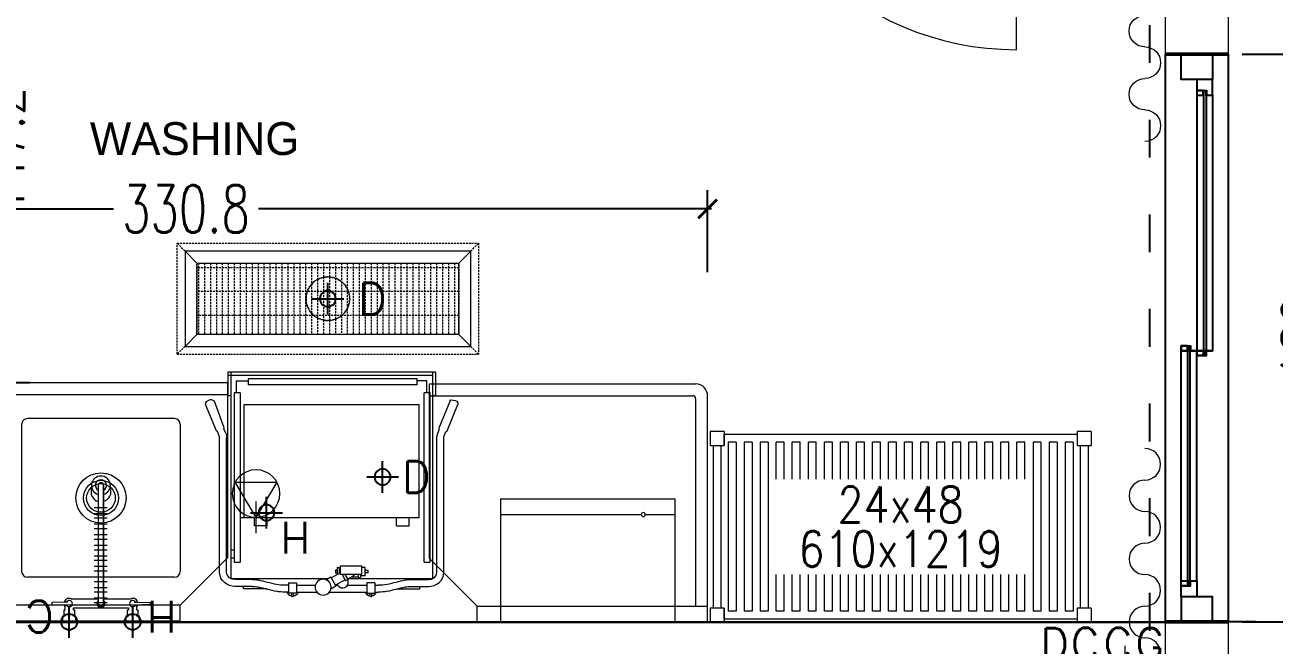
# Model space of a CAD drawing. Header units: centimetres. Extents: x -3207095 to 15275363, y -32656 to 4798027.
# Drawn here: x 685275.2 to 685671.6, y 4438409.3 to 4438606.2 of the extents above; entities that cross this region are included whole.
import ezdxf
from ezdxf.enums import TextEntityAlignment as Align

# ---------------------------------------------------------------- set-up
doc = ezdxf.new("R2010")
doc.units = ezdxf.units.CM
for name, pattern in [('ACAD_ISO03W100', [30, 12, -18]), ('DASHED', [19.05, 12.7, -6.35]), ('DUZ', [500, 500]), ('HIDDEN', [0.375, 0.25, -0.125])]:
    doc.linetypes.add(name, pattern=pattern)
doc.layers.get('0').update_dxf_attribs({"color": 1, "linetype": 'DUZ'})
for name, color, linetype, lineweight in [('0A-WALL', 4, 'Continuous', 30), ('200', 9, 'Continuous', 0), ('201', 2, 'HIDDEN', 9), ('204', 9, 'Continuous', 13), ('206-KCL-DS', 1, 'DASHED', 13), ('350', 3, 'Continuous', 9), ('800', 2, 'Continuous', 15), ('cam', 143, 'Continuous', 20), ('DUV', 220, 'Continuous', 50), ('DUVAR', 7, 'Continuous', 35), ('FE_PERDE', 205, 'Continuous', 15), ('gor25', 142, 'Continuous', 25), ('Ind Dim', 7, 'Continuous', 0), ('IND DUCTO INYECCION', 130, 'Continuous', 0), ('iç duvar', 7, 'Continuous', 50), ('KAPEN', 151, 'Continuous', 9), ('Wall', 7, 'Continuous', 35)]:
    doc.layers.add(name, color=color, linetype=linetype, lineweight=lineweight)
for name, color, linetype in [('1', 250, 'Continuous'), ('204-KCL-SHSIZE-M', 7, 'Continuous'), ('450', 6, 'Continuous'), ('460', 6, 'Continuous'), ('470', 6, 'Continuous'), ('AGAC', 116, 'Continuous'), ('Campana existentes', 6, 'Continuous'), ('DIM', 1, 'DUZ'), ('Leyenda', 7, 'Continuous'), ('PEN', 161, 'Continuous'), ('söve', 26, 'DUZ')]:
    doc.layers.add(name, color=color, linetype=linetype)
doc.styles.add('DIM', font='ROMANSTW.SHX', dxfattribs={"width": 0.7})
doc.styles.add('ROMANS', font='romans.shx')
doc.styles.add('SIMPLEX', font='simplex.shx', dxfattribs={"height": 90})
doc.dimstyles.new('1_100', dxfattribs={"dimtxt": 15, "dimasz": 6, "dimexe": 6, "dimexo": 0, "dimgap": 2, "dimtad": 0, "dimdec": 1, "dimzin": 11, "dimdsep": 46, "dimtxsty": 'DIM', "dimblk": 'ARCHTICK', "dimcen": 3, "dimdle": 1.25, "dimclrt": 2, "dimadec": 0, "dimazin": 0, "dimtfac": 1.25, "dimtdec": 1, "dimtix": 1, "dimtofl": 0, "dimtmove": 1, "dimatfit": 3, "dimldrblk": 'ARCHTICK', "dimfxl": 20, "dimfxlon": 1, "dimtolj": 1, "dimtzin": 0, "dimarcsym": 0})

# ---------------------------------------------------------------- blocks, each defined once
blk = doc.blocks.new('GEN_BLOCK00601')
at = {"linetype": 'Continuous', "ltscale": 50}
for centre, start, end in [((50, 50), 0, 180), ((250, 50), 0, 180), ((450, 50), 0, 180), ((650, 50), 0, 180), ((850, 50), 0, 180), ((150, 50), 180, 0), ((350, 50), 180, 0), ((550, 50), 180, 0), ((750, 50), 180, 0), ((950, 50), 180, 0)]:
    blk.add_arc(centre, 50, start, end, dxfattribs=at)
for tag in ['Sfb', 'FLOOR']:
    blk.add_attdef(tag, (0, 0), '', height=1)
blk = doc.blocks.new('_ArchTick')
at = {"color": 0, "linetype": 'ByBlock', "const_width": 0.15}
blk.add_lwpolyline([(-0.5, -0.5), (0.5, 0.5)], dxfattribs=at)
blk = doc.blocks.new('*D5624')
at = {"layer": 'Defpoints', "color": 0, "linetype": 'Continuous', "lineweight": 5, "transparency": 16777216}
for p in [(685656.79, 4438416.93), (685681.2, 4438416.93), (685656.79, 4438226.93)]:
    blk.add_point(p, dxfattribs=at)
at = {"layer": 'DIM', "color": 0, "linetype": 'Continuous', "lineweight": -2, "transparency": 16777216}
for p, q in [((685661.2, 4438416.93), (685687.2, 4438416.93)), ((685681.2, 4438418.18), (685681.2, 4438336.43)), ((685681.2, 4438225.68), (685681.2, 4438307.43)), ((685661.2, 4438226.93), (685687.2, 4438226.93))]:
    blk.add_line(p, q, dxfattribs=at)
at = {"layer": 'DIM', "color": 0, "linetype": 'Continuous', "lineweight": -2, "transparency": 16777216, "xscale": 6, "yscale": 6, "zscale": 6}
for p, rotation in [((685681.2, 4438416.93), 90), ((685681.2, 4438226.93), 270)]:
    blk.add_blockref('_ArchTick', p, dxfattribs=dict(at, rotation=rotation))
at = {"layer": 'DIM', "color": 2, "linetype": 'Continuous', "lineweight": 5, "transparency": 16777216, "insert": (685681.2, 4438321.93), "char_height": 15, "attachment_point": 5, "rotation": 90, "style": 'DIM'}
blk.add_mtext('\\A1;190', dxfattribs=at)
blk = doc.blocks.new('*D5625')
at = {"layer": 'Defpoints', "color": 0, "linetype": 'Continuous', "lineweight": 5, "transparency": 16777216}
for p in [(685656.79, 4438596.93), (685681.2, 4438596.93), (685656.79, 4438416.93)]:
    blk.add_point(p, dxfattribs=at)
at = {"layer": 'DIM', "color": 0, "linetype": 'Continuous', "lineweight": -2, "transparency": 16777216}
for p, q in [((685681.2, 4438598.18), (685681.2, 4438521.43)), ((685661.2, 4438596.93), (685687.2, 4438596.93)), ((685681.2, 4438415.68), (685681.2, 4438492.43)), ((685661.2, 4438416.93), (685687.2, 4438416.93))]:
    blk.add_line(p, q, dxfattribs=at)
at = {"layer": 'DIM', "color": 0, "linetype": 'Continuous', "lineweight": -2, "transparency": 16777216, "xscale": 6, "yscale": 6, "zscale": 6}
for p, rotation in [((685681.2, 4438596.93), 90), ((685681.2, 4438416.93), 270)]:
    blk.add_blockref('_ArchTick', p, dxfattribs=dict(at, rotation=rotation))
at = {"layer": 'DIM', "color": 2, "linetype": 'Continuous', "lineweight": 5, "transparency": 16777216, "insert": (685681.2, 4438506.93), "char_height": 15, "attachment_point": 5, "rotation": 90, "style": 'DIM'}
blk.add_mtext('\\A1;180', dxfattribs=at)
blk = doc.blocks.new('*D5626')
at = {"layer": 'Defpoints', "color": 0, "linetype": 'Continuous', "lineweight": 5, "transparency": 16777216}
for p in [(685656.79, 4439756.93), (685681.25, 4439756.93), (685656.79, 4438596.93)]:
    blk.add_point(p, dxfattribs=at)
at = {"layer": 'DIM', "color": 0, "linetype": 'Continuous', "lineweight": -2, "transparency": 16777216}
for p, q in [((685661.25, 4439756.93), (685687.25, 4439756.93)), ((685681.25, 4439758.18), (685681.25, 4439195.43)), ((685681.25, 4438595.68), (685681.25, 4439158.43)), ((685661.25, 4438596.93), (685687.25, 4438596.93))]:
    blk.add_line(p, q, dxfattribs=at)
at = {"layer": 'DIM', "color": 0, "linetype": 'Continuous', "lineweight": -2, "transparency": 16777216, "xscale": 6, "yscale": 6, "zscale": 6}
for p, rotation in [((685681.25, 4439756.93), 90), ((685681.25, 4438596.93), 270)]:
    blk.add_blockref('_ArchTick', p, dxfattribs=dict(at, rotation=rotation))
at = {"layer": 'DIM', "color": 2, "linetype": 'Continuous', "lineweight": 5, "transparency": 16777216, "insert": (685681.25, 4439176.93), "char_height": 15, "attachment_point": 5, "rotation": 90, "style": 'DIM'}
blk.add_mtext('\\A1;1160', dxfattribs=at)
blk = doc.blocks.new('*D5819')
at = {"layer": 'Defpoints', "color": 0, "linetype": 'Continuous', "lineweight": 5, "transparency": 16777216}
for p in [(691256.93, 4438668.74), (0, 4437978.74), (691238.54, 4437978.74)]:
    blk.add_point(p, dxfattribs=at)
at = {"layer": 'DIM', "color": 0, "linetype": 'Continuous', "lineweight": -2, "transparency": 16777216}
for p, q in [((691238.54, 4438669.99), (691238.54, 4438339.24)), ((691256.93, 4438668.74), (691232.54, 4438668.74)), ((691238.54, 4437977.49), (691238.54, 4438308.24)), ((691218.54, 4437978.74), (691244.54, 4437978.74))]:
    blk.add_line(p, q, dxfattribs=at)
at = {"layer": 'DIM', "color": 0, "linetype": 'Continuous', "lineweight": -2, "transparency": 16777216, "xscale": 6, "yscale": 6, "zscale": 6}
for p, rotation in [((691238.54, 4438668.74), 90), ((691238.54, 4437978.74), 270)]:
    blk.add_blockref('_ArchTick', p, dxfattribs=dict(at, rotation=rotation))
at = {"layer": 'DIM', "color": 2, "linetype": 'Continuous', "lineweight": 5, "transparency": 16777216, "insert": (691238.54, 4438323.74), "char_height": 15, "attachment_point": 5, "rotation": 90, "style": 'DIM'}
blk.add_mtext('\\A1;690', dxfattribs=at)
blk = doc.blocks.new('K210')
for p, q in [((0.04, 0.985), (0.04, 0.032)), ((0.96, 0.032), (0.96, 0.065)), ((0.04, 0.032), (0.047, 0.032)), ((0.047, 0.032), (0.047, 0.022)), ((0.047, 0.022), (0.953, 0.022)), ((0.953, 0.032), (0.96, 0.032)), ((0.953, 0.022), (0.953, 0.032))]:
    blk.add_line(p, q)
for points in [[(-0.02, 0.03), (-0.02, 0.045), (0.03, 0.045), (0.03, 0.03)], [(0.04, 0.065), (0.96, 0.065)], [(1.02, 0.03), (1.02, 0.045), (0.97, 0.045), (0.97, 0.03)], [(0.02, -0.19), (0, -0.19), (0.02, -0.01), (0, -0.01)], [(0.98, -0.19), (1, -0.19), (0.98, -0.01), (1, -0.01)], [(-0.02, -0.23), (-0.02, -0.245), (0.03, -0.245), (0.03, -0.23)], [(1.02, -0.23), (1.02, -0.245), (0.97, -0.245), (0.97, -0.23)]]:
    blk.add_lwpolyline(points)
for points in [[(0.02, 0.03), (0.045, 0.03), (0.045, 0.02), (0.06, 0.02), (0.06, -0.23), (0.02, -0.23)], [(0.98, 0.03), (0.955, 0.03), (0.955, 0.02), (0.94, 0.02), (0.94, -0.23), (0.98, -0.23)]]:
    blk.add_lwpolyline(points, close=True)
blk.add_arc((0.04, 0.065), 0.92, 0, 90)
blk = doc.blocks.new('LXA013P')
at = {"layer": '200'}
for p, q in [((1.97, -2.56), (39.84, -2.56)), ((1.97, -35.04), (1.97, -2.56)), ((39.84, -2.56), (39.84, -35.04)), ((39.84, -32.65), (1.97, -32.65)), ((26.06, -32.65), (26.06, -35.04)), ((39.84, -35.04), (1.97, -35.04)), ((23.07, -35.04), (23.07, -37.39)), ((25.43, -37.39), (25.43, -35.04)), ((29.69, -35.04), (29.69, -35.26)), ((29.69, -35.26), (34.58, -35.26)), ((30.87, -35.26), (30.87, -35.8)), ((33.36, -35.8), (30.87, -35.8)), ((33.36, -35.26), (33.36, -35.8)), ((34.58, -35.26), (34.58, -35.04)), ((23.07, -37.39), (25.43, -37.39))]:
    blk.add_line(p, q, dxfattribs=at)
at = {"layer": '204'}
for p, q in [((37.56, -0.98), (31.65, -0.98)), ((31.65, -0.98), (31.65, -2.56)), ((37.56, -2.56), (37.56, -0.98)), ((25.35, -2.56), (25.35, -1.76)), ((25.35, -1.76), (27.72, -1.76)), ((27.72, -1.76), (27.72, -2.56))]:
    blk.add_line(p, q, dxfattribs=at)
for centre in [(38.07, -6.69), (35.79, -10.81), (33.23, -26.44)]:
    blk.add_circle(centre, 1.18, dxfattribs=at)
at = {"layer": '206-KCL-DS'}
blk.add_line((1.97, -57.26), (1.97, -35.04), dxfattribs=at)
blk.add_arc((0.53, -31.52), 25.78, 273.205, 352.1589, dxfattribs=at)
at = {"layer": '350'}
for p, q in [((37.74, 2.44), (37.74, -1.56)), ((37.74, 0.44), (35.11, -4)), ((35.74, 0.44), (39.74, 0.44)), ((37.74, 0.44), (40.38, -4)), ((35.11, -4), (40.38, -4))]:
    blk.add_line(p, q, dxfattribs=at)
blk.add_circle((37.74, -2.56), 3, dxfattribs=at)
at = {"layer": '450'}
for p, q in [((32.54, -0.56), (32.54, -4.56)), ((35.64, -0.56), (35.64, -4.56)), ((30.54, -2.56), (34.54, -2.56)), ((33.64, -2.56), (37.64, -2.56))]:
    blk.add_line(p, q, dxfattribs=at)
for centre in [(32.54, -2.56), (35.64, -2.56)]:
    blk.add_circle(centre, 1, dxfattribs=at)
at = {"layer": '460'}
for p, q in [((37.74, -0.56), (37.74, -4.56)), ((35.74, -2.56), (39.74, -2.56))]:
    blk.add_line(p, q, dxfattribs=at)
blk.add_circle((37.74, -2.56), 1, dxfattribs=at)
at = {"layer": '470'}
for p, q in [((29.74, -0.56), (29.74, -4.56)), ((27.74, -2.56), (31.74, -2.56))]:
    blk.add_line(p, q, dxfattribs=at)
blk.add_circle((29.74, -2.56), 1, dxfattribs=at)
at = {"layer": '450', "style": 'SIMPLEX'}
for p in [(30.9, 0.68), (35.04, 0.68)]:
    blk.add_text('C', height=4, dxfattribs=at).set_placement(p)
at = {"layer": '460', "style": 'SIMPLEX'}
blk.add_text('G', height=4, dxfattribs=at).set_placement((39.06, 0.66))
at = {"layer": '470', "style": 'SIMPLEX'}
blk.add_text('D', height=4, dxfattribs=at).set_placement((27.07, 0.67))
blk = doc.blocks.new('ADK0343P')
at = {"layer": '200'}
for p, q in [((0, 0), (29.03, 0)), ((0, 0), (0, -28.5)), ((29.03, 0), (29.03, -2)), ((29.03, -2), (0, -2)), ((1.5, -2), (1.5, -28.13)), ((35.03, -8), (29.03, -2)), ((35.03, -8), (35.03, -30)), ((35.03, -28.5), (1.88, -28.5)), ((35.03, -30), (1.5, -30))]:
    blk.add_line(p, q, dxfattribs=at)
for centre, radius in [((1.88, -28.13), 0.375), ((1.5, -28.5), 1.5)]:
    blk.add_arc(centre, radius, 180, 270, dxfattribs=at)
blk = doc.blocks.new('ADK0468P')
at = {"layer": '200'}
for p, q in [((6, 0), (6, -2)), ((71.03, 0), (6, 0)), ((71.03, 0), (71.03, -28.5)), ((0, -8), (6, -2)), ((6, -2), (71.03, -2)), ((69.53, -2), (69.53, -28.13)), ((6, -24.75), (6, -6.25)), ((6.75, -5.5), (25.25, -5.5)), ((26, -24.75), (26, -6.25)), ((0, -8), (0, -30)), ((6.75, -25.5), (25.25, -25.5)), ((0, -28.5), (69.15, -28.5)), ((0, -30), (69.53, -30))]:
    blk.add_line(p, q, dxfattribs=at)
for radius in [3.16, 2.22, 1.81]:
    blk.add_circle((16, -15.5), radius, dxfattribs=at)
for centre, radius, start, end in [((6.75, -6.25), 0.75, 90, 180), ((25.25, -6.25), 0.75, 0, 90), ((6.75, -24.75), 0.75, 180, 270), ((25.25, -24.75), 0.75, 270, 0), ((69.15, -28.13), 0.375, 270, 360), ((69.53, -28.5), 1.5, 270, 360)]:
    blk.add_arc(centre, radius, start, end, dxfattribs=at)
blk = doc.blocks.new('CIK050P')
at = {"layer": '200'}
for p, q in [((5.93, -4.73), (3.72, -4.73)), ((7.72, -4.41), (4.8, -4.41)), ((4.8, -4.41), (4.8, -4.6)), ((4.8, -4.6), (4.8, -4.73)), ((10.47, -4), (10.01, -4)), ((11.47, -3.89), (10.47, -3.89)), ((10.47, -5.17), (10.47, -3.89)), ((10.87, -3.51), (10.87, -3.89)), ((11.07, -3.51), (11.07, -3.89)), ((11.47, -5.17), (11.47, -3.89)), ((11.47, -4), (14.04, -4)), ((15.59, -4), (20.35, -4)), ((15.8, -4.43), (16.44, -4.79)), ((20.35, -5.17), (20.35, -3.89)), ((20.35, -3.89), (21.35, -3.89)), ((20.75, -3.51), (20.75, -3.89)), ((20.95, -3.51), (20.95, -3.89)), ((21.35, -5.17), (21.35, -3.89)), ((21.35, -4), (21.81, -4)), ((24.1, -4.41), (27.02, -4.41)), ((25.88, -4.73), (28.1, -4.73)), ((27.02, -4.41), (27.02, -4.6)), ((27.02, -4.6), (27.02, -4.73)), ((3.19, -31.71), (3.19, -5.71)), ((3.19, -5.71), (15.43, -5.71)), ((5.93, -5.6), (3.72, -5.6)), ((10.47, -4.88), (10.01, -4.88)), ((10.47, -5.17), (11.47, -5.17)), ((11.47, -4.88), (13.85, -4.88)), ((17.59, -5.56), (16.38, -4.9)), ((16.4, -4.88), (16.67, -4.88)), ((17.92, -5.58), (17.66, -5.44)), ((17.86, -4.88), (20.35, -4.88)), ((17.92, -5.66), (17.92, -5.15)), ((18.01, -5.71), (28.61, -5.71)), ((21.35, -5.17), (20.35, -5.17)), ((21.35, -4.88), (21.81, -4.88)), ((25.88, -5.6), (28.1, -5.6)), ((28.62, -31.71), (28.62, -5.72)), ((1.78, -6.49), (1.78, -23.58)), ((2.66, -6.51), (2.66, -23.43)), ((29.16, -6.51), (29.16, -23.43)), ((30.03, -6.49), (30.03, -23.58)), ((1.78, -23.58), (1.51, -24.23)), ((30.03, -23.58), (30.3, -24.23)), ((1.37, -24.32), (0, -27.64)), ((2.36, -24.73), (1.12, -28.05)), ((1.51, -24.23), (1.37, -24.32)), ((2.54, -24.05), (2.32, -24.57)), ((2.32, -24.57), (2.36, -24.73)), ((29.28, -24.05), (29.5, -24.57)), ((29.5, -24.57), (29.46, -24.73)), ((29.46, -24.73), (30.82, -28.05)), ((30.31, -24.23), (30.45, -24.32)), ((30.45, -24.32), (31.82, -27.64)), ((0, -27.64), (0, -27.65)), ((1.12, -28.05), (1.11, -28.06)), ((30.82, -28.05), (30.83, -28.06)), ((31.82, -27.64), (31.82, -27.65)), ((2.82, -31.71), (2.82, -28.75)), ((3.19, -28.75), (2.82, -28.75)), ((28.97, -28.75), (28.62, -28.75)), ((28.97, -31.71), (28.97, -28.75)), ((28.97, -31.71), (2.82, -31.71))]:
    blk.add_line(p, q, dxfattribs=at)
at = {"layer": '200', "flags": 128}
for points in [[(3.72, -4.73), (3.36, -4.76), (3.01, -4.85), (2.68, -5), (2.39, -5.21), (2.14, -5.47), (1.95, -5.78), (1.83, -6.12), (1.78, -6.48)], [(3.72, -5.6), (3.34, -5.66), (3.01, -5.83), (2.76, -6.12), (2.68, -6.3), (2.66, -6.49)], [(2.54, -24.05), (2.63, -23.75), (2.66, -23.43)], [(29.16, -23.43), (29.19, -23.75), (29.28, -24.05)], [(31.23, -28.2), (31.45, -28.15), (31.66, -28.05), (31.81, -27.88), (31.82, -27.65)]]:
    blk.add_lwpolyline(points, dxfattribs=at)
at = {"layer": '200', "extrusion": (0, 0, -1), "flags": 128}
for points in [[(-28.1, -4.73), (-28.46, -4.76), (-28.81, -4.85), (-29.14, -5), (-29.43, -5.21), (-29.68, -5.47), (-29.87, -5.78), (-29.99, -6.12), (-30.03, -6.48)], [(-28.1, -5.6), (-28.47, -5.66), (-28.81, -5.83), (-29.06, -6.12), (-29.13, -6.3), (-29.16, -6.49)], [(-0.44, -28.2), (-0.1, -28), (0, -27.84), (0, -27.65)], [(-1.11, -28.06), (-0.8, -28.22), (-0.61, -28.23), (-0.44, -28.2)], [(-30.83, -28.06), (-30.89, -28.13), (-30.8, -28.16), (-30.77, -28.17), (-30.8, -28.19), (-30.88, -28.22), (-31.23, -28.2)]]:
    blk.add_lwpolyline(points, dxfattribs=at)
at = {"layer": '200'}
blk.add_circle((14.82, -4.63), 1, dxfattribs=at)
for centre, radius, start, end in [((3.72, -6.85), 2.13, 90, 90.142), ((5.95, -0.54), 4.18, 269.7617, 279.183), ((-45.73, 217.98), 228.72, 283.2309, 283.8282), ((9.97, -8.68), 4.68, 89.5199, 102.7011), ((10.98, -4.18), 0.703, 98.3994, 165.268), ((9.08, 1.61), 5.38, 289.2802, 289.571), ((10.97, -3.51), 0.099, 0, 180), ((10.98, -4.18), 0.703, 14.732, 82.2084), ((17.27, -5.15), 0.656, 0, 168.9727), ((20.84, -4.18), 0.703, 97.7916, 165.268), ((20.85, -3.51), 0.099, 0, 180), ((22.73, 1.61), 5.38, 250.429, 250.7198), ((20.84, -4.18), 0.703, 14.732, 81.6006), ((21.85, -8.68), 4.68, 77.2989, 90.4801), ((77.55, 217.98), 228.72, 256.1718, 256.7691), ((25.87, -0.54), 4.18, 260.817, 270.2383), ((28.1, -6.85), 2.13, 89.858, 90), ((5.95, -1.42), 4.18, 269.7617, 279.183), ((-45.73, 217.1), 228.72, 283.2309, 283.8282), ((9.97, -9.55), 4.68, 89.5199, 102.7011), ((21.85, -9.55), 4.68, 77.2989, 90.4801), ((77.55, 217.1), 228.72, 256.1718, 256.7691), ((25.87, -1.42), 4.18, 260.817, 270.2383), ((28.45, -6.49), 1.59, 0, 0.2832)]:
    blk.add_arc(centre, radius, start, end, dxfattribs=at)
at = {"layer": '204'}
for p, q in [((15.16, -5.56), (15.81, -5.92)), ((16.44, -4.79), (15.81, -5.92)), ((17.03, -6.45), (15.87, -5.81)), ((16.61, -7.1), (16.61, -6.22)), ((19.7, -6.22), (17.03, -6.22)), ((17.03, -6.22), (17.03, -7.32)), ((17.22, -6.22), (17.66, -5.44)), ((17.56, -6.22), (17.92, -5.58)), ((18.65, -6.07), (17.88, -5.64)), ((19.25, -5.91), (18.37, -5.91)), ((19.25, -5.84), (19.55, -5.84)), ((19.25, -6.22), (19.25, -5.84)), ((19.55, -6.22), (19.55, -5.84)), ((20.14, -6.07), (19.55, -6.07)), ((19.7, -6.22), (19.7, -7.32)), ((20.14, -6.07), (20.14, -7.12)), ((3.61, -29.11), (3.61, -7.8)), ((3.61, -7.8), (4.37, -7.8)), ((4.37, -29.11), (4.37, -7.8)), ((16.61, -6.41), (16.39, -6.41)), ((16.39, -6.78), (16.39, -6.41)), ((16.61, -6.78), (16.39, -6.78)), ((16.61, -7.1), (16.86, -7.1)), ((16.86, -7.1), (16.86, -6.36)), ((16.86, -7), (17.03, -7)), ((17.03, -7.32), (19.7, -7.32)), ((20.14, -7.12), (19.7, -7.12)), ((20.5, -6.44), (20.14, -6.44)), ((20.5, -6.75), (20.14, -6.75)), ((20.5, -6.44), (20.5, -6.75)), ((27.54, -7.8), (27.54, -29.11)), ((27.54, -7.8), (28.31, -7.8)), ((28.31, -7.8), (28.31, -29.11)), ((3.19, -8.33), (3.61, -8.33)), ((3.19, -9.33), (3.61, -9.33)), ((7.77, -12.36), (6.16, -12.36)), ((6.16, -12.36), (6.16, -13.42)), ((7.77, -12.36), (7.77, -13.42)), ((24.05, -12.36), (24.05, -13.42)), ((24.05, -12.36), (25.66, -12.36)), ((25.66, -12.36), (25.66, -13.42)), ((4.87, -13.42), (4.87, -27.67)), ((4.87, -13.42), (26.94, -13.42)), ((26.94, -13.42), (26.94, -27.67)), ((4.87, -27.67), (26.94, -27.67)), ((4.37, -29.11), (3.61, -29.11)), ((3.86, -30.63), (3.86, -29.11)), ((28.31, -29.11), (27.54, -29.11)), ((27.91, -29.11), (27.91, -30.63)), ((28.62, -31.3), (2.82, -31.3)), ((3.86, -30.63), (5.38, -30.63)), ((26.66, -30.12), (5.38, -30.12)), ((5.38, -30.89), (5.38, -30.12)), ((26.66, -30.89), (5.38, -30.89)), ((26.66, -30.12), (26.66, -30.89)), ((27.91, -30.63), (26.66, -30.63))]:
    blk.add_line(p, q, dxfattribs=at)
blk.add_arc((18.36, -6.6), 0.6, 38.7297, 60.9498, dxfattribs=at)
at = {"layer": '350'}
for p, q in [((6.37, -11.42), (6.37, -15.42)), ((6.37, -13.42), (3.74, -17.86)), ((4.37, -13.42), (8.37, -13.42)), ((6.37, -13.42), (9.01, -17.86)), ((3.74, -17.86), (9.01, -17.86))]:
    blk.add_line(p, q, dxfattribs=at)
blk.add_circle((6.37, -16.42), 3, dxfattribs=at)
at = {"layer": '450'}
for p, q in [((7.69, -12.02), (7.69, -16.02)), ((5.69, -14.02), (9.69, -14.02))]:
    blk.add_line(p, q, dxfattribs=at)
blk.add_circle((7.69, -14.02), 1, dxfattribs=at)
at = {"layer": '470'}
for p, q in [((22.32, -16.52), (22.32, -20.52)), ((20.32, -18.52), (24.32, -18.52))]:
    blk.add_line(p, q, dxfattribs=at)
blk.add_circle((22.32, -18.52), 1, dxfattribs=at)
at = {"layer": '450', "style": 'SIMPLEX'}
blk.add_text('H', height=4, dxfattribs=at).set_placement((9.42, -12.88))
at = {"layer": '470', "style": 'SIMPLEX'}
blk.add_text('D', height=4, dxfattribs=at).set_placement((24.78, -20.52))
blk = doc.blocks.new('ADA233P')
at = {"layer": '200'}
for p, q in [((0, 0), (22, 0)), ((22, -15.5), (22, 0)), ((0, -15.5), (0, 0)), ((0, -13.5), (17.75, -13.5)), ((18.25, -13.5), (22, -13.5)), ((0, -15.5), (22, -15.5))]:
    blk.add_line(p, q, dxfattribs=at)
blk.add_circle((18, -13.5), 0.25, dxfattribs=at)
blk = doc.blocks.new('TSR0092P')
at = {"layer": '200'}
for p, q in [((3.21, 0), (1.21, 0)), ((1.21, 0), (1.21, -0.05)), ((11.21, 0), (9.21, 0)), ((11.21, -0.05), (11.21, 0)), ((1.21, -0.05), (1.36, -0.11)), ((1.36, -0.11), (1.36, -0.71)), ((1.36, -0.71), (1.67, -0.71)), ((1.67, -0.83), (1.52, -0.83)), ((1.52, -0.83), (1.52, -1.48)), ((1.52, -1.48), (1.67, -1.48)), ((1.67, -0.71), (1.67, -0.83)), ((1.67, -1.48), (1.67, -1.92)), ((2.75, -0.83), (2.75, -0.71)), ((2.75, -0.71), (3.06, -0.71)), ((2.89, -0.83), (2.75, -0.83)), ((2.75, -1.78), (2.75, -1.48)), ((2.75, -1.48), (2.89, -1.48)), ((2.89, -1.48), (2.89, -0.83)), ((3.06, -0.11), (3.21, -0.05)), ((3.06, -0.71), (3.06, -0.11)), ((3.21, -0.05), (3.21, 0)), ((9.21, 0), (9.21, -0.05)), ((9.21, -0.05), (9.36, -0.11)), ((9.36, -0.11), (9.36, -0.71)), ((9.36, -0.71), (9.67, -0.71)), ((9.67, -0.83), (9.52, -0.83)), ((9.52, -0.83), (9.52, -1.48)), ((9.52, -1.48), (9.67, -1.48)), ((9.67, -0.71), (9.67, -0.83)), ((9.67, -1.48), (9.67, -1.78)), ((10.75, -0.83), (10.75, -0.71)), ((10.75, -0.71), (11.06, -0.71)), ((10.89, -0.83), (10.75, -0.83)), ((10.75, -1.92), (10.75, -1.48)), ((10.75, -1.48), (10.89, -1.48)), ((10.89, -1.48), (10.89, -0.83)), ((11.06, -0.11), (11.21, -0.05)), ((11.06, -0.71), (11.06, -0.11)), ((0, -2.18), (1.86, -2.11)), ((0, -2.31), (0, -2.18)), ((0, -2.44), (0, -2.31)), ((1.86, -2.51), (0, -2.44)), ((1.6, -2.11), (2.02, -2.11)), ((2.02, -2.51), (1.6, -2.51)), ((2.59, -2.85), (5.87, -2.85)), ((9.67, -1.78), (2.75, -1.78)), ((7.06, -2.45), (5.41, -2.45)), ((7.06, -3.03), (5.41, -3.03)), ((5.87, -2.31), (5.87, -17.21)), ((5.87, -17.21), (5.87, -2.31)), ((6.55, -17.21), (6.55, -2.31)), ((6.55, -17.21), (6.55, -2.31)), ((6.55, -2.85), (9.82, -2.85)), ((10.82, -2.11), (10.4, -2.11)), ((10.4, -2.51), (10.82, -2.51)), ((12.42, -2.18), (10.55, -2.11)), ((10.55, -2.51), (12.42, -2.44)), ((12.42, -2.31), (12.42, -2.18)), ((12.42, -2.44), (12.42, -2.31)), ((7.06, -3.78), (5.41, -3.78)), ((7.06, -4.36), (5.41, -4.36)), ((7.06, -5.11), (5.41, -5.11)), ((7.06, -5.69), (5.41, -5.69)), ((7.06, -6.44), (5.41, -6.44)), ((7.06, -7.02), (5.41, -7.02)), ((7.06, -7.77), (5.41, -7.77)), ((7.06, -8.35), (5.41, -8.35)), ((7.06, -9.1), (5.41, -9.1)), ((7.06, -9.69), (5.41, -9.69)), ((7.06, -10.44), (5.41, -10.44)), ((7.06, -11.02), (5.41, -11.02)), ((7.06, -11.77), (5.41, -11.77)), ((7.06, -12.35), (5.41, -12.35)), ((7.06, -13.1), (5.41, -13.1)), ((7.06, -13.68), (5.41, -13.68)), ((7.06, -14.43), (5.41, -14.43))]:
    blk.add_line(p, q, dxfattribs=at)
for centre, radius, start, end in [((2.21, -2.31), 0.662, 144.2093, 163.3918), ((2.21, -2.31), 0.662, 196.6073, 305.6345), ((2.21, -2.31), 0.4, 209.9059, 150.0941), ((6.21, -2.31), 0.5, 360, 218.3705), ((6.21, -2.31), 0.34, 0, 180), ((6.21, -2.31), 0.34, 0, 180), ((6.21, -2.31), 0.5, 321.442, 360), ((10.21, -2.31), 0.4, 29.9059, 330.0941), ((10.21, -2.31), 0.662, 234.3655, 343.3927), ((10.21, -2.31), 0.662, 16.6082, 35.7907), ((6.17, -16.4), 1.22, 104.3022, 203.9978), ((6.16, -16.41), 1.3, 337.7338, 72.5203), ((6.21, -17.2), 1.19, 106.6032, 73.436), ((6.21, -17.21), 0.698, 119.1673, 270), ((6.21, -17.21), 0.34, 180, 360), ((6.21, -17.21), 0.34, 180, 360), ((6.21, -17.21), 0.698, 270, 60.9061)]:
    blk.add_arc(centre, radius, start, end, dxfattribs=at)
at = {"layer": '450'}
for p, q in [((2.21, 2), (2.21, -2)), ((10.21, 2), (10.21, -2)), ((4.21, 0), (0.21, 0)), ((8.21, 0), (12.21, 0))]:
    blk.add_line(p, q, dxfattribs=at)
for centre in [(2.21, 0), (10.21, 0)]:
    blk.add_circle(centre, 1, dxfattribs=at)
at = {"layer": '450', "style": 'SIMPLEX', "oblique": -180, "text_generation_flag": 4}
blk.add_text('H', height=4, rotation=180, dxfattribs=at).set_placement((0.45, -2.67))
at = {"layer": '450', "style": 'SIMPLEX'}
blk.add_text('C', height=4, dxfattribs=at).set_placement((12.16, -2.67))
blk = doc.blocks.new('MEH504P')
at = {"layer": '200'}
for p, q in [((1, -13), (1, -1)), ((1, -1), (37, -1)), ((2.5, -2.5), (1, -1)), ((37, -1), (35.5, -2.5)), ((37, -1), (37, -13)), ((2.5, -11.5), (2.5, -2.5)), ((35.5, -2.5), (2.5, -2.5)), ((35.5, -2.5), (35.5, -11.5)), ((1, -13), (2.5, -11.5)), ((2.5, -11.5), (35.5, -11.5)), ((37, -13), (35.5, -11.5)), ((37, -13), (1, -13))]:
    blk.add_line(p, q, dxfattribs=at)
at = {"layer": '201'}
for p, q in [((0, 0), (0, -14)), ((0, 0), (38, 0)), ((1, -1), (0, 0)), ((37, -1), (38, 0)), ((38, -14), (38, 0)), ((2.7, -11.5), (2.7, -2.5)), ((3.45, -11.5), (3.45, -2.5)), ((4.2, -11.5), (4.2, -2.5)), ((4.95, -11.5), (4.95, -2.5)), ((5.7, -11.5), (5.7, -2.5)), ((6.45, -11.5), (6.45, -2.5)), ((7.2, -11.5), (7.2, -2.5)), ((7.95, -11.5), (7.95, -2.5)), ((8.7, -11.5), (8.7, -2.5)), ((9.45, -11.5), (9.45, -2.5)), ((10.2, -11.5), (10.2, -2.5)), ((10.95, -11.5), (10.95, -2.5)), ((11.7, -11.5), (11.7, -2.5)), ((12.45, -11.5), (12.45, -2.5)), ((13.2, -11.5), (13.2, -2.5)), ((13.95, -11.5), (13.95, -2.5)), ((14.7, -11.5), (14.7, -2.5)), ((15.45, -11.5), (15.45, -2.5)), ((16.2, -11.5), (16.2, -2.5)), ((16.95, -5.16), (16.95, -2.5)), ((17.7, -4.57), (17.7, -2.5)), ((18.45, -4.3), (18.45, -2.5)), ((19.2, -4.26), (19.2, -2.5)), ((19.95, -4.42), (19.95, -2.5)), ((20.7, -4.84), (20.7, -2.5)), ((21.45, -5.76), (21.45, -2.5)), ((22.2, -11.5), (22.2, -2.5)), ((22.95, -11.5), (22.95, -2.5)), ((23.7, -11.5), (23.7, -2.5)), ((24.45, -11.5), (24.45, -2.5)), ((25.2, -11.5), (25.2, -2.5)), ((25.95, -11.5), (25.95, -2.5)), ((26.7, -11.5), (26.7, -2.5)), ((27.45, -11.5), (27.45, -2.5)), ((28.2, -11.5), (28.2, -2.5)), ((28.95, -11.5), (28.95, -2.5)), ((29.7, -11.5), (29.7, -2.5)), ((30.45, -11.5), (30.45, -2.5)), ((31.2, -11.5), (31.2, -2.5)), ((31.95, -11.5), (31.95, -2.5)), ((32.7, -11.5), (32.7, -2.5)), ((33.45, -11.5), (33.45, -2.5)), ((34.2, -11.5), (34.2, -2.5)), ((34.95, -11.5), (34.95, -2.5)), ((17.7, -9.43), (17.7, -4.57)), ((18.45, -9.7), (18.45, -4.3)), ((19.2, -9.74), (19.2, -4.26)), ((19.95, -9.58), (19.95, -4.42)), ((17.23, -4.9), (2.5, -4.9)), ((16.95, -8.84), (16.95, -5.16)), ((20.77, -4.9), (17.23, -4.9)), ((20.7, -9.16), (20.7, -4.84)), ((35.5, -4.9), (20.77, -4.9)), ((21.45, -8.24), (21.45, -5.76)), ((16.4, -7.9), (2.5, -7.9)), ((21.6, -7.9), (16.4, -7.9)), ((16.95, -11.5), (16.95, -8.84)), ((17.7, -11.5), (17.7, -9.43)), ((20.7, -11.5), (20.7, -9.16)), ((21.45, -11.5), (21.45, -8.24)), ((35.5, -7.9), (21.6, -7.9)), ((35.5, -10.9), (2.5, -10.9)), ((18.45, -11.5), (18.45, -9.7)), ((19.2, -11.5), (19.2, -9.74)), ((19.95, -11.5), (19.95, -9.58)), ((1, -13), (0, -14)), ((0, -14), (38, -14)), ((37, -13), (38, -14))]:
    blk.add_line(p, q, dxfattribs=at)
at = {"layer": '201', "lineweight": 0}
for p, q in [((35.5, -2.5), (2.5, -2.5)), ((2.5, -2.5), (2.5, -11.5)), ((35.5, -11.5), (35.5, -2.5)), ((2.5, -11.5), (35.5, -11.5))]:
    blk.add_line(p, q, dxfattribs=at)
at = {"layer": '201'}
blk.add_circle((19, -7), 2.75, dxfattribs=at)
at = {"layer": '201', "lineweight": 0}
for start, end in [(0, 180), (0, 180), (180, 0), (180, 0)]:
    blk.add_arc((19, -7), 2.75, start, end, dxfattribs=at)
at = {"layer": '470'}
for p, q in [((19, -5), (19, -9)), ((17, -7), (21, -7))]:
    blk.add_line(p, q, dxfattribs=at)
blk.add_circle((19, -7), 1, dxfattribs=at)
at = {"layer": '470', "style": 'SIMPLEX'}
blk.add_text('D', height=4, dxfattribs=at).set_placement((22.79, -9))
blk = doc.blocks.new('CBS1499P')
at = {"layer": '200'}
for p, q in [((0, 0), (0, -1.75)), ((1.75, 0), (0, 0)), ((1.75, 0), (1.75, -1.75)), ((46.25, 0), (46.25, -1.75)), ((48, 0), (46.25, 0)), ((48, 0), (48, -1.75)), ((1.75, -1.75), (1.75, -0.341)), ((1.75, -0.341), (46.25, -0.341)), ((46.25, -0.341), (46.25, -1.75)), ((0, -1.75), (1.75, -1.75)), ((0.375, -1.75), (0.375, -22.25)), ((1.375, -22.25), (1.375, -1.75)), ((1.375, -1.75), (1.75, -1.75)), ((46.25, -1.75), (48, -1.75)), ((46.25, -1.75), (46.625, -1.75)), ((46.625, -1.75), (46.625, -22.25)), ((47.625, -1.75), (47.625, -22.25)), ((0, -22.25), (0, -24)), ((1.75, -22.25), (0, -22.25)), ((1.75, -22.25), (1.375, -22.25)), ((1.75, -22.25), (1.75, -24)), ((1.75, -23.659), (1.75, -22.25)), ((46.25, -22.25), (46.25, -24)), ((48, -22.25), (46.25, -22.25)), ((46.625, -22.25), (46.25, -22.25)), ((46.25, -22.25), (46.25, -23.66)), ((48, -22.25), (48, -24)), ((0, -24), (1.75, -24)), ((46.25, -23.66), (1.75, -23.659)), ((46.25, -24), (48, -24))]:
    blk.add_line(p, q, dxfattribs=at)
at = {"layer": '204'}
for p, q in [((3.261, -1.341), (2.261, -1.341)), ((2.261, -1.341), (2.261, -22.659)), ((3.261, -1.341), (3.261, -22.659)), ((5.284, -1.341), (4.284, -1.341)), ((4.284, -1.341), (4.284, -22.659)), ((5.284, -1.341), (5.284, -22.659)), ((7.307, -1.341), (6.307, -1.341)), ((6.307, -1.341), (6.307, -22.659)), ((7.307, -1.341), (7.307, -22.659)), ((9.33, -1.341), (8.33, -1.341)), ((8.33, -6), (8.33, -1.341)), ((9.33, -6), (9.33, -1.341)), ((11.352, -1.341), (10.352, -1.341)), ((10.352, -6), (10.352, -1.341)), ((11.352, -6), (11.352, -1.341)), ((13.375, -1.341), (12.375, -1.341)), ((12.375, -6), (12.375, -1.341)), ((13.375, -6), (13.375, -1.341)), ((15.398, -1.341), (14.398, -1.341)), ((14.398, -6), (14.398, -1.341)), ((15.398, -6), (15.398, -1.341)), ((17.42, -1.341), (16.42, -1.341)), ((16.42, -6), (16.42, -1.341)), ((17.42, -6), (17.42, -1.341)), ((19.443, -1.341), (18.443, -1.341)), ((18.443, -6), (18.443, -1.341)), ((19.443, -6), (19.443, -1.341)), ((21.466, -1.341), (20.466, -1.341)), ((20.466, -6), (20.466, -1.341)), ((21.466, -6), (21.466, -1.341)), ((23.489, -1.341), (22.489, -1.341)), ((22.489, -6), (22.489, -1.341)), ((23.489, -6), (23.489, -1.341)), ((25.511, -1.341), (24.511, -1.341)), ((24.511, -6), (24.511, -1.341)), ((25.511, -6), (25.511, -1.341)), ((27.534, -1.341), (26.534, -1.341)), ((26.534, -6), (26.534, -1.341)), ((27.534, -6), (27.534, -1.341)), ((29.557, -1.341), (28.557, -1.341)), ((28.557, -6), (28.557, -1.341)), ((29.557, -6), (29.557, -1.341)), ((31.58, -1.341), (30.58, -1.341)), ((30.58, -6), (30.58, -1.341)), ((31.58, -6), (31.58, -1.341)), ((33.602, -1.341), (32.602, -1.341)), ((32.602, -6), (32.602, -1.341)), ((33.602, -6), (33.602, -1.341)), ((35.625, -1.341), (34.625, -1.341)), ((34.625, -6), (34.625, -1.341)), ((35.625, -6), (35.625, -1.341)), ((37.648, -1.341), (36.648, -1.341)), ((36.648, -6), (36.648, -1.341)), ((37.648, -6), (37.648, -1.341)), ((39.67, -1.341), (38.67, -1.341)), ((38.67, -6), (38.67, -1.341)), ((39.67, -6), (39.67, -1.341)), ((41.693, -1.341), (40.693, -1.341)), ((40.693, -1.341), (40.693, -22.659)), ((41.693, -1.341), (41.693, -22.659)), ((43.716, -1.341), (42.716, -1.341)), ((42.716, -1.341), (42.716, -22.659)), ((43.716, -1.341), (43.716, -22.659)), ((45.739, -1.341), (44.739, -1.341)), ((44.739, -1.341), (44.739, -22.659)), ((45.739, -1.341), (45.739, -22.659)), ((8.33, -22.659), (8.33, -18)), ((9.33, -22.659), (9.33, -18)), ((10.352, -22.659), (10.352, -18)), ((11.352, -22.659), (11.352, -18)), ((12.375, -22.659), (12.375, -18)), ((13.375, -22.659), (13.375, -18)), ((14.398, -22.659), (14.398, -18)), ((15.398, -22.659), (15.398, -18)), ((16.42, -22.659), (16.42, -18)), ((17.42, -22.659), (17.42, -18)), ((18.443, -22.659), (18.443, -18)), ((19.443, -22.659), (19.443, -18)), ((20.466, -22.659), (20.466, -18)), ((21.466, -22.659), (21.466, -18)), ((22.489, -22.659), (22.489, -18)), ((23.489, -22.659), (23.489, -18)), ((24.511, -22.659), (24.511, -18)), ((25.511, -22.659), (25.511, -18)), ((26.534, -22.659), (26.534, -18)), ((27.534, -22.659), (27.534, -18)), ((28.557, -22.659), (28.557, -18)), ((29.557, -22.659), (29.557, -18)), ((30.58, -22.659), (30.58, -18)), ((31.58, -22.659), (31.58, -18)), ((32.602, -22.659), (32.602, -18)), ((33.602, -22.659), (33.602, -18)), ((34.625, -22.659), (34.625, -18)), ((35.625, -22.659), (35.625, -18)), ((36.648, -22.659), (36.648, -18)), ((37.648, -22.659), (37.648, -18)), ((38.67, -22.659), (38.67, -18)), ((39.67, -22.659), (39.67, -18)), ((3.261, -22.659), (2.261, -22.659)), ((5.284, -22.659), (4.284, -22.659)), ((7.307, -22.659), (6.307, -22.659)), ((9.33, -22.659), (8.33, -22.659)), ((11.352, -22.659), (10.352, -22.659)), ((13.375, -22.659), (12.375, -22.659)), ((15.398, -22.659), (14.398, -22.659)), ((17.42, -22.659), (16.42, -22.659)), ((19.443, -22.659), (18.443, -22.659)), ((21.466, -22.659), (20.466, -22.659)), ((23.489, -22.659), (22.489, -22.659)), ((25.511, -22.659), (24.511, -22.659)), ((27.534, -22.659), (26.534, -22.659)), ((29.557, -22.659), (28.557, -22.659)), ((31.58, -22.659), (30.58, -22.659)), ((33.602, -22.659), (32.602, -22.659)), ((35.625, -22.659), (34.625, -22.659)), ((37.648, -22.659), (36.648, -22.659)), ((39.67, -22.659), (38.67, -22.659)), ((41.693, -22.659), (40.693, -22.659)), ((43.716, -22.659), (42.716, -22.659)), ((45.739, -22.659), (44.739, -22.659))]:
    blk.add_line(p, q, dxfattribs=at)
at = {"layer": '204-KCL-SHSIZE-M', "style": 'ROMANS', "width": 0.85}
for s, p in [('24x48', (24, -9.2)), ('610x1219', (24, -14.8))]:
    blk.add_text(s, height=4.5, dxfattribs=at).set_placement(p, align=Align.MIDDLE)
blk = doc.blocks.new('*D5921')
at = {"layer": 'Defpoints', "color": 0, "linetype": 'Continuous', "lineweight": 5, "transparency": 16777216}
for p in [(685276.72, 4438639.92), (685267.35, 4438492.74), (685276.72, 4438492.74)]:
    blk.add_point(p, dxfattribs=at)
at = {"layer": 'DIM', "color": 0, "linetype": 'Continuous', "lineweight": -2, "transparency": 16777216}
for p, q in [((685276.72, 4438639.92), (685261.35, 4438639.92)), ((685267.35, 4438641.17), (685267.35, 4438588.33)), ((685267.35, 4438491.49), (685267.35, 4438544.33)), ((685276.72, 4438492.74), (685261.35, 4438492.74))]:
    blk.add_line(p, q, dxfattribs=at)
at = {"layer": 'DIM', "color": 0, "linetype": 'Continuous', "lineweight": -2, "transparency": 16777216, "xscale": 6, "yscale": 6, "zscale": 6}
for p, rotation in [((685267.35, 4438639.92), 90), ((685267.35, 4438492.74), 270)]:
    blk.add_blockref('_ArchTick', p, dxfattribs=dict(at, rotation=rotation))
at = {"layer": 'DIM', "color": 2, "linetype": 'Continuous', "lineweight": 5, "transparency": 16777216, "insert": (685267.35, 4438566.33), "char_height": 15, "attachment_point": 5, "rotation": 90, "style": 'DIM'}
blk.add_mtext('\\A1;147.2', dxfattribs=at)
blk = doc.blocks.new('*D5935')
at = {"layer": 'Defpoints', "color": 0, "linetype": 'Continuous', "lineweight": 5, "transparency": 16777216}
for p in [(685491.62, 4438547.87), (685160.78, 4438474.25), (685491.62, 4438474.25)]:
    blk.add_point(p, dxfattribs=at)
at = {"layer": 'DIM', "color": 0, "linetype": 'Continuous', "lineweight": -2, "transparency": 16777216}
for p, q in [((685160.78, 4438527.87), (685160.78, 4438553.87)), ((685491.62, 4438527.87), (685491.62, 4438553.87)), ((685159.53, 4438547.87), (685303.2, 4438547.87)), ((685492.87, 4438547.87), (685349.2, 4438547.87))]:
    blk.add_line(p, q, dxfattribs=at)
at = {"layer": 'DIM', "color": 0, "linetype": 'Continuous', "lineweight": -2, "transparency": 16777216, "xscale": 6, "yscale": 6, "zscale": 6, "rotation": 180}
blk.add_blockref('_ArchTick', (685160.78, 4438547.87), dxfattribs=at)
at = {"layer": 'DIM', "color": 0, "linetype": 'Continuous', "lineweight": -2, "transparency": 16777216, "xscale": 6, "yscale": 6, "zscale": 6}
blk.add_blockref('_ArchTick', (685491.62, 4438547.87), dxfattribs=at)
at = {"layer": 'DIM', "color": 2, "linetype": 'Continuous', "lineweight": 5, "transparency": 16777216, "insert": (685326.2, 4438547.87), "char_height": 15, "attachment_point": 5, "style": 'DIM'}
blk.add_mtext('\\A1;330.8', dxfattribs=at)

msp = doc.modelspace()

# ---------------------------------------------------------------- linework, layer by layer
at = {"color": 232, "linetype": 'ACAD_ISO03W100'}
msp.add_line((685631.79, 4439926.16), (685631.79, 4436667.31), dxfattribs=at)
at = {"layer": 'AGAC'}
for p, q in [((685636.79, 4438416.93), (685636.79, 4438596.93)), ((685656.79, 4438416.93), (685656.79, 4438596.93))]:
    msp.add_line(p, q, dxfattribs=at)
at = {"layer": 'cam'}
for p, q in [((685648.79, 4438585.43), (685648.79, 4438501.43)), ((685649.29, 4438585.43), (685649.29, 4438501.43)), ((685649.79, 4438585.43), (685649.79, 4438501.43)), ((685643.79, 4438428.43), (685643.79, 4438504.43)), ((685644.29, 4438428.43), (685644.29, 4438504.43)), ((685644.79, 4438428.43), (685644.79, 4438504.43))]:
    msp.add_line(p, q, dxfattribs=at)
at = {"layer": 'DUV'}
for p, q in [((685636.79, 4438596.93), (685656.79, 4438596.93)), ((685636.79, 4438416.93), (685656.79, 4438416.93))]:
    msp.add_line(p, q, dxfattribs=at)
at = {"layer": 'DUVAR'}
for p, q in [((685636.79, 4438596.93), (685656.79, 4438596.93)), ((685636.79, 4438416.93), (685656.79, 4438416.93))]:
    msp.add_line(p, q, dxfattribs=at)
at = {"layer": 'gor25'}
for p, q in [((685646.79, 4438583.93), (685646.79, 4438502.93)), ((685651.79, 4438583.93), (685651.79, 4438502.93)), ((685641.79, 4438429.93), (685641.79, 4438502.93)), ((685646.79, 4438429.93), (685646.79, 4438502.93))]:
    msp.add_line(p, q, dxfattribs=at)
at = {"layer": 'iç duvar', "color": 7, "lineweight": 18}
for p, q in [((685656.79, 4438596.93), (685656.79, 4438786.93)), ((685636.79, 4438596.93), (685636.79, 4438666.93)), ((685636.79, 4438226.93), (685636.79, 4438416.93)), ((685656.79, 4438226.93), (685656.79, 4438416.93))]:
    msp.add_line(p, q, dxfattribs=at)
at = {"layer": 'PEN'}
for points in [[(685651.79, 4438588.93), (685651.79, 4438588.93), (685641.79, 4438588.93), (685641.79, 4438596.93), (685641.79, 4438596.93), (685651.79, 4438596.93), (685651.79, 4438596.93), (685651.79, 4438596.93), (685651.79, 4438588.93)], [(685651.79, 4438588.93), (685651.79, 4438588.93), (685646.79, 4438588.93), (685646.79, 4438585.43), (685648.79, 4438585.43), (685649.79, 4438585.43), (685649.79, 4438583.93), (685651.79, 4438583.93), (685651.79, 4438588.93)], [(685646.79, 4438585.43), (685646.79, 4438583.93), (685648.79, 4438583.93), (685648.79, 4438585.43)], [(685646.79, 4438502.93), (685646.79, 4438502.93), (685641.79, 4438502.93), (685641.79, 4438504.43), (685643.79, 4438504.43), (685644.79, 4438504.43), (685644.79, 4438502.93), (685646.79, 4438502.93), (685646.79, 4438502.93)], [(685641.79, 4438504.43), (685641.79, 4438502.93), (685643.79, 4438502.93), (685643.79, 4438504.43)], [(685646.79, 4438501.43), (685646.79, 4438502.93), (685648.79, 4438502.93), (685648.79, 4438501.43)], [(685651.79, 4438502.93), (685651.79, 4438502.93), (685646.79, 4438502.93), (685646.79, 4438501.43), (685648.79, 4438501.43), (685649.79, 4438501.43), (685649.79, 4438502.93), (685651.79, 4438502.93), (685651.79, 4438502.93)], [(685646.79, 4438424.93), (685646.79, 4438424.93), (685641.79, 4438424.93), (685641.79, 4438428.43), (685643.79, 4438428.43), (685644.79, 4438428.43), (685644.79, 4438429.93), (685646.79, 4438429.93), (685646.79, 4438424.93)], [(685641.79, 4438428.43), (685641.79, 4438429.93), (685643.79, 4438429.93), (685643.79, 4438428.43)], [(685651.79, 4438424.93), (685651.79, 4438424.93), (685641.79, 4438424.93), (685641.79, 4438416.93), (685641.79, 4438416.93), (685651.79, 4438416.93), (685651.79, 4438416.93), (685651.79, 4438416.93), (685651.79, 4438424.93)]]:
    msp.add_lwpolyline(points, close=True, dxfattribs=at)
at = {"layer": 'söve'}
msp.add_line((685665.37, 4438416.93), (685656.79, 4438416.93), dxfattribs=at)
at = {"layer": 'Wall', "ltscale": 0.02}
msp.add_line((684839.37, 4438416.88), (685636.79, 4438416.93), dxfattribs=at)

# ---------------------------------------------------------------- block references
at = {"layer": '0A-WALL', "ltscale": 0.2, "xscale": 2.51612903257616, "yscale": 2.51612903257616, "zscale": 2.51612903257616}
msp.add_blockref('CBS1499P', (685492.44, 4438477.31), dxfattribs=at)
at = {"layer": '1', "xscale": -2.51612903257616, "yscale": 2.51612903257616, "zscale": 2.51612903257616, "rotation": 180}
msp.add_blockref('MEH504P', (685323.39, 4438501.79), dxfattribs=at)
at = {"layer": '800', "ltscale": 0.2, "xscale": -2.51612903257616, "yscale": 2.51612903257616, "zscale": 2.51612903257616, "rotation": 180}
msp.add_blockref('ADA233P', (685425.92, 4438417), dxfattribs=at)
at = {"layer": 'Campana existentes', "xscale": 2.51612903257616, "yscale": 2.51612903257616, "zscale": 2.51612903257616}
msp.add_blockref('LXA013P', (685529.03, 4438403.25), dxfattribs=at)
at = {"layer": 'FE_PERDE', "extrusion": (0, 0, -1), "xscale": 0.100000202655411, "yscale": 0.100000202655411, "zscale": -0.100000202655411, "rotation": 270}
msp.add_blockref('GEN_BLOCK00601', (-685635.29, 4438669.25), dxfattribs=at)
at = {"layer": 'FE_PERDE', "xscale": 0.100000202655411, "yscale": 0.100000202655411, "zscale": 0.100000202655411, "rotation": 90.00000000000001}
msp.add_blockref('GEN_BLOCK00601', (685635.29, 4438371.93), dxfattribs=at)
at = {"layer": 'Ind Dim', "xscale": 2.51612903257616, "yscale": 2.51612903257616, "zscale": 2.51612903257616, "rotation": 180}
msp.add_blockref('TSR0092P', (685314.86, 4438416.93), dxfattribs=at)
at = {"layer": 'IND DUCTO INYECCION', "linetype": 'Continuous', "yscale": 2.51612903257616, "zscale": 2.51612903257616, "rotation": 180}
for name, p, xscale in [('CIK050P', (685332.4, 4438416.3), -2.51612903257616), ('ADK0468P', (685339.5, 4438417.25), 2.51612903257616), ('ADK0343P', (685491.62, 4438416.93), 2.51612903257616)]:
    msp.add_blockref(name, p, dxfattribs=dict(at, xscale=xscale))
at = {"layer": 'KAPEN', "xscale": 99.999999999621, "yscale": 99.999999999621, "zscale": 99.999999999621, "rotation": 180}
msp.add_blockref('K210', (685593.55, 4438696.87), dxfattribs=at)

# ---------------------------------------------------------------- texts
at = {"layer": 'Leyenda', "insert": (685295.72, 4438575.38), "char_height": 10.401, "attachment_point": 1}
msp.add_mtext_dynamic_manual_height_columns('WASHING ', width=116.6174, gutter_width=866.78, heights=[0], dxfattribs=at)

# ---------------------------------------------------------------- dimensions: what is measured, and where the dimension line sits
at = {"layer": 'DIM', "linetype": 'Continuous', "lineweight": 5}
for base, p1, p2, picture, middle in [((685681.25, 4439756.93), (685656.79, 4438596.93), (685656.79, 4439756.93), '*D5626', (685681.25, 4439176.93)), ((691238.54, 4437978.74), (691256.93, 4438668.74), (0, 4437978.74), '*D5819', (691238.54, 4438323.74)), ((685681.2, 4438596.93), (685656.79, 4438416.93), (685656.79, 4438596.93), '*D5625', (685681.2, 4438506.93)), ((685681.2, 4438416.93), (685656.79, 4438226.93), (685656.79, 4438416.93), '*D5624', (685681.2, 4438321.93))]:
    dim = msp.add_linear_dim(base=base, p1=p1, p2=p2, angle=90, dimstyle='1_100', dxfattribs=at)
    dim.commit()
    dim.dimension.update_dxf_attribs({"geometry": picture, "text_midpoint": middle})
for p1, p2, distance, picture, middle in [((685276.72, 4438639.92), (685276.72, 4438492.74), -9.36, '*D5921', (685267.35, 4438566.33)), ((685160.78, 4438474.25), (685491.62, 4438474.25), 73.62, '*D5935', (685326.2, 4438547.87))]:
    dim = msp.add_aligned_dim(p1=p1, p2=p2, distance=distance, dimstyle='1_100', dxfattribs=at)
    dim.commit()
    dim.dimension.update_dxf_attribs({"geometry": picture, "text_midpoint": middle})

doc.saveas('drawing.dxf')
